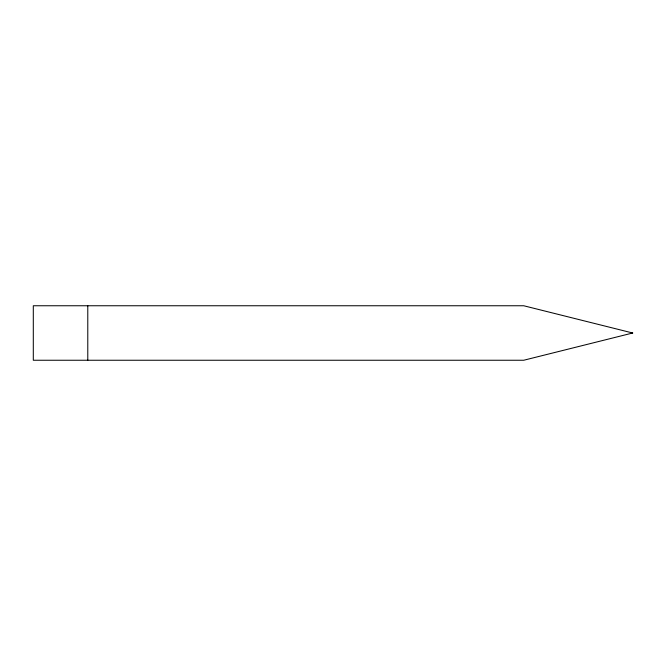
<?xml version="1.0" encoding="UTF-8"?>
<svg xmlns="http://www.w3.org/2000/svg" width="666" height="666" viewBox="0 0 666 666"><rect width="100%" height="100%" fill="white"/><g stroke="black" fill="none" stroke-linecap="round" stroke-linejoin="round"><path stroke-width="1" d="M87.787 305.752L87.787 360.248M632.7 333L523.717 360.248L33.3 360.248L33.3 305.752L523.717 305.752L632.7 333"/></g></svg>
